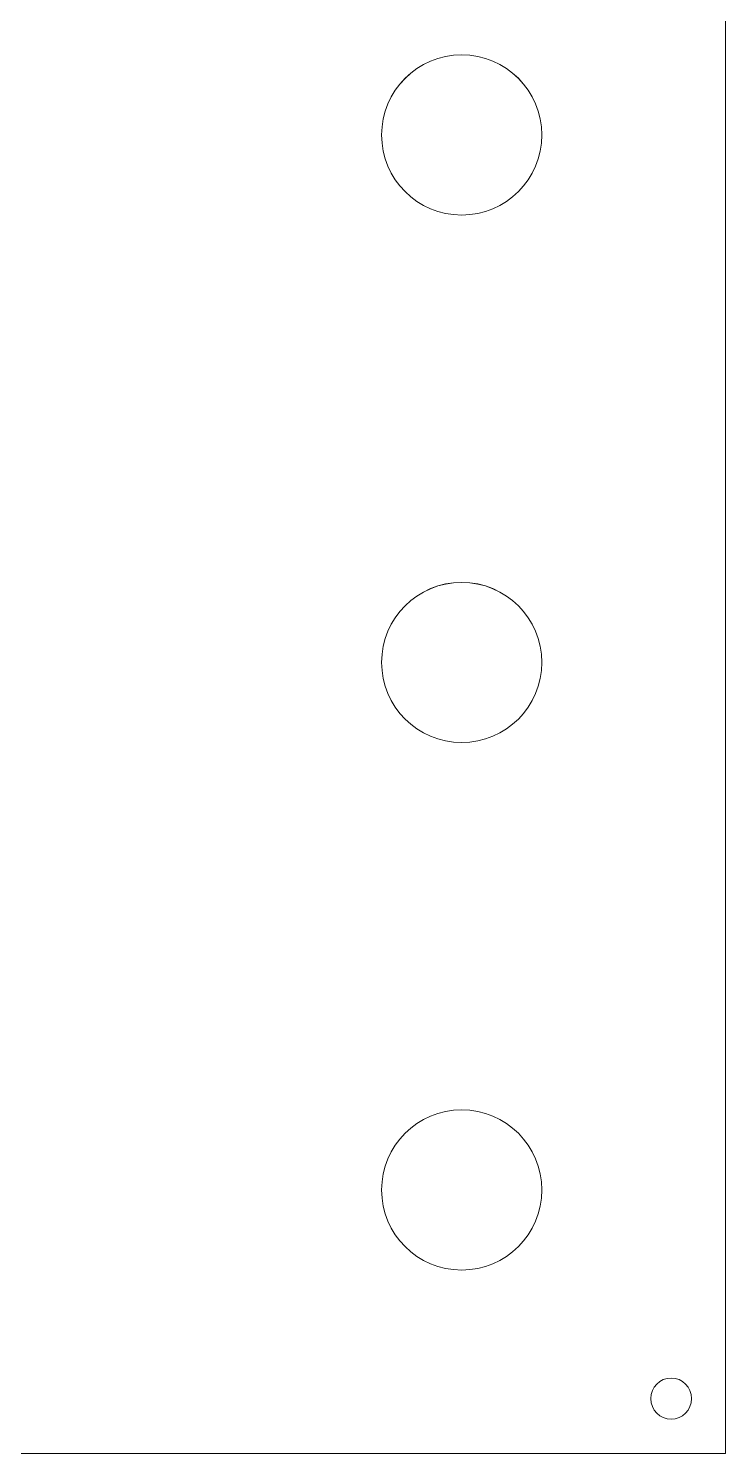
# Model space of a CAD drawing. Header units: centimetres. Extents: x -44.5 to 14.6, y -9.9 to 9.8.
# Drawn here: x -0.29 to 4.85, y -9.77 to 0.73 of the extents above; entities that cross this region are included whole.
import ezdxf

# ---------------------------------------------------------------- set-up
doc = ezdxf.new("R2010")
doc.units = ezdxf.units.CM
doc.header["$MEASUREMENT"] = 0
doc.layers.add('Layer 1', color=7, linetype='Continuous')

msp = doc.modelspace()

# ---------------------------------------------------------------- linework, layer by layer
at = {"layer": 'Layer 1', "color": 250, "lineweight": 20}
for points, knots in [([(-14.58223, -9.76841), (-14.58223, -9.76841), (4.84877, -9.76841), (4.84877, -9.76841), (4.84877, -9.76841), (4.84877, -9.76841), (4.84877, 9.66258), (4.84877, 9.66258), (4.84877, 9.66258), (4.84877, 9.66258), (-14.58223, 9.66258), (-14.58223, 9.66258), (-14.58223, 9.66258), (-14.58223, 9.66258), (-14.58223, -9.76841), (-14.58223, -9.76841), (-14.58223, -9.76841), (-14.58223, -9.76841), (-14.58223, -9.76841), (-14.58223, -9.76841)], [0, 0, 0, 0, 0.16666667, 0.16666667, 0.16666667, 0.16666667, 0.33333333, 0.33333333, 0.33333333, 0.33333333, 0.5, 0.5, 0.5, 0.5, 0.66666667, 0.66666667, 0.66666667, 0.66666667, 1, 1, 1, 1]), ([(2.90568, 0.53558), (2.57983, 0.53558), (2.31568, 0.27143), (2.31568, -0.05441), (2.31568, -0.05441), (2.31567, -0.38026), (2.57983, -0.64441), (2.90567, -0.64441), (2.90567, -0.64441), (3.23152, -0.64441), (3.49567, -0.38026), (3.49567, -0.05441), (3.49567, -0.05441), (3.49568, 0.27143), (3.23152, 0.53558), (2.90568, 0.53558)], [0, 0, 0, 0, 0.2, 0.2, 0.2, 0.2, 0.4, 0.4, 0.4, 0.4, 0.6, 0.6, 0.6, 0.6, 1, 1, 1, 1]), ([(2.90568, 0.53558), (2.57983, 0.53558), (2.31568, 0.27143), (2.31568, -0.05441), (2.31568, -0.05441), (2.31567, -0.38026), (2.57983, -0.64441), (2.90567, -0.64441), (2.90567, -0.64441), (3.23152, -0.64441), (3.49567, -0.38026), (3.49567, -0.05441), (3.49567, -0.05441), (3.49568, 0.27143), (3.23152, 0.53558), (2.90568, 0.53558)], [0, 0, 0, 0, 0.2, 0.2, 0.2, 0.2, 0.4, 0.4, 0.4, 0.4, 0.6, 0.6, 0.6, 0.6, 1, 1, 1, 1]), ([(2.90568, 0.53558), (2.57983, 0.53558), (2.31568, 0.27143), (2.31568, -0.05441), (2.31568, -0.05441), (2.31567, -0.38026), (2.57983, -0.64441), (2.90567, -0.64441), (2.90567, -0.64441), (3.23152, -0.64441), (3.49567, -0.38026), (3.49567, -0.05442), (3.49567, -0.05442), (3.49568, 0.27142), (3.23152, 0.53558), (2.90568, 0.53558)], [0, 0, 0, 0, 0.2, 0.2, 0.2, 0.2, 0.4, 0.4, 0.4, 0.4, 0.6, 0.6, 0.6, 0.6, 1, 1, 1, 1]), ([(2.90568, 0.53558), (2.57983, 0.53558), (2.31568, 0.27142), (2.31568, -0.05441), (2.31568, -0.05441), (2.31567, -0.38026), (2.57983, -0.64441), (2.90567, -0.64441), (2.90567, -0.64441), (3.23152, -0.64441), (3.49567, -0.38026), (3.49567, -0.05442), (3.49567, -0.05442), (3.49568, 0.27142), (3.23152, 0.53558), (2.90568, 0.53558)], [0, 0, 0, 0, 0.2, 0.2, 0.2, 0.2, 0.4, 0.4, 0.4, 0.4, 0.6, 0.6, 0.6, 0.6, 1, 1, 1, 1]), ([(2.90568, 0.53557), (2.57983, 0.53557), (2.31568, 0.27142), (2.31568, -0.05441), (2.31568, -0.05441), (2.31567, -0.38026), (2.57983, -0.64441), (2.90567, -0.64442), (2.90567, -0.64442), (3.23152, -0.64442), (3.49567, -0.38027), (3.49567, -0.05442), (3.49567, -0.05442), (3.49568, 0.27142), (3.23152, 0.53557), (2.90568, 0.53557)], [0, 0, 0, 0, 0.2, 0.2, 0.2, 0.2, 0.4, 0.4, 0.4, 0.4, 0.6, 0.6, 0.6, 0.6, 1, 1, 1, 1]), ([(2.90568, 0.53557), (2.57983, 0.53557), (2.31568, 0.27142), (2.31568, -0.05442), (2.31568, -0.05442), (2.31567, -0.38026), (2.57983, -0.64442), (2.90567, -0.64442), (2.90567, -0.64442), (3.23152, -0.64442), (3.49567, -0.38027), (3.49567, -0.05442), (3.49567, -0.05442), (3.49568, 0.27142), (3.23152, 0.53557), (2.90568, 0.53557)], [0, 0, 0, 0, 0.2, 0.2, 0.2, 0.2, 0.4, 0.4, 0.4, 0.4, 0.6, 0.6, 0.6, 0.6, 1, 1, 1, 1]), ([(2.90568, 0.53557), (2.57983, 0.53557), (2.31568, 0.27142), (2.31568, -0.05442), (2.31568, -0.05442), (2.31567, -0.38026), (2.57983, -0.64442), (2.90567, -0.64442), (2.90567, -0.64442), (3.23152, -0.64442), (3.49567, -0.38027), (3.49567, -0.05442), (3.49567, -0.05442), (3.49568, 0.27142), (3.23152, 0.53557), (2.90568, 0.53557)], [0, 0, 0, 0, 0.2, 0.2, 0.2, 0.2, 0.4, 0.4, 0.4, 0.4, 0.6, 0.6, 0.6, 0.6, 1, 1, 1, 1]), ([(2.90568, 0.53557), (2.57983, 0.53557), (2.31568, 0.27142), (2.31568, -0.05442), (2.31568, -0.05442), (2.31567, -0.38027), (2.57983, -0.64442), (2.90567, -0.64442), (2.90567, -0.64442), (3.23152, -0.64442), (3.49567, -0.38027), (3.49567, -0.05442), (3.49567, -0.05442), (3.49568, 0.27142), (3.23152, 0.53557), (2.90568, 0.53557)], [0, 0, 0, 0, 0.2, 0.2, 0.2, 0.2, 0.4, 0.4, 0.4, 0.4, 0.6, 0.6, 0.6, 0.6, 1, 1, 1, 1]), ([(2.90568, 0.53557), (2.57983, 0.53557), (2.31568, 0.27142), (2.31568, -0.05442), (2.31568, -0.05442), (2.31567, -0.38027), (2.57983, -0.64442), (2.90567, -0.64442), (2.90567, -0.64442), (3.23152, -0.64442), (3.49567, -0.38027), (3.49567, -0.05442), (3.49567, -0.05442), (3.49568, 0.27142), (3.23152, 0.53557), (2.90568, 0.53557)], [0, 0, 0, 0, 0.2, 0.2, 0.2, 0.2, 0.4, 0.4, 0.4, 0.4, 0.6, 0.6, 0.6, 0.6, 1, 1, 1, 1]), ([(2.90568, 0.53557), (2.57983, 0.53557), (2.31568, 0.27142), (2.31568, -0.05442), (2.31568, -0.05442), (2.31567, -0.38027), (2.57983, -0.64442), (2.90567, -0.64442), (2.90567, -0.64442), (3.23152, -0.64442), (3.49567, -0.38027), (3.49567, -0.05442), (3.49567, -0.05442), (3.49568, 0.27141), (3.23152, 0.53557), (2.90568, 0.53557)], [0, 0, 0, 0, 0.2, 0.2, 0.2, 0.2, 0.4, 0.4, 0.4, 0.4, 0.6, 0.6, 0.6, 0.6, 1, 1, 1, 1]), ([(2.90568, 0.53557), (2.57983, 0.53557), (2.31568, 0.27142), (2.31568, -0.05442), (2.31568, -0.05442), (2.31567, -0.38027), (2.57983, -0.64442), (2.90567, -0.64442), (2.90567, -0.64442), (3.23152, -0.64442), (3.49567, -0.38027), (3.49567, -0.05443), (3.49567, -0.05443), (3.49568, 0.27141), (3.23152, 0.53557), (2.90568, 0.53557)], [0, 0, 0, 0, 0.2, 0.2, 0.2, 0.2, 0.4, 0.4, 0.4, 0.4, 0.6, 0.6, 0.6, 0.6, 1, 1, 1, 1]), ([(2.90568, 0.53557), (2.57983, 0.53557), (2.31568, 0.27141), (2.31568, -0.05442), (2.31568, -0.05442), (2.31567, -0.38027), (2.57983, -0.64442), (2.90567, -0.64442), (2.90567, -0.64442), (3.23152, -0.64443), (3.49567, -0.38027), (3.49567, -0.05443), (3.49567, -0.05443), (3.49568, 0.27141), (3.23152, 0.53557), (2.90568, 0.53557)], [0, 0, 0, 0, 0.2, 0.2, 0.2, 0.2, 0.4, 0.4, 0.4, 0.4, 0.6, 0.6, 0.6, 0.6, 1, 1, 1, 1]), ([(2.90568, 0.53556), (2.57983, 0.53556), (2.31568, 0.27141), (2.31568, -0.05443), (2.31568, -0.05443), (2.31567, -0.38027), (2.57983, -0.64443), (2.90567, -0.64443), (2.90567, -0.64443), (3.23152, -0.64443), (3.49567, -0.38028), (3.49567, -0.05443), (3.49567, -0.05443), (3.49568, 0.27141), (3.23152, 0.53556), (2.90568, 0.53556)], [0, 0, 0, 0, 0.2, 0.2, 0.2, 0.2, 0.4, 0.4, 0.4, 0.4, 0.6, 0.6, 0.6, 0.6, 1, 1, 1, 1]), ([(2.90568, 0.53556), (2.57983, 0.53556), (2.31568, 0.27141), (2.31568, -0.05443), (2.31568, -0.05443), (2.31567, -0.38027), (2.57983, -0.64443), (2.90567, -0.64443), (2.90567, -0.64443), (3.23152, -0.64443), (3.49567, -0.38028), (3.49567, -0.05443), (3.49567, -0.05443), (3.49568, 0.27141), (3.23152, 0.53556), (2.90568, 0.53556)], [0, 0, 0, 0, 0.2, 0.2, 0.2, 0.2, 0.4, 0.4, 0.4, 0.4, 0.6, 0.6, 0.6, 0.6, 1, 1, 1, 1]), ([(2.90568, 0.53556), (2.57983, 0.53556), (2.31568, 0.27141), (2.31568, -0.05443), (2.31568, -0.05443), (2.31567, -0.38028), (2.57983, -0.64443), (2.90567, -0.64443), (2.90567, -0.64443), (3.23152, -0.64443), (3.49567, -0.38028), (3.49567, -0.05443), (3.49567, -0.05443), (3.49568, 0.27141), (3.23152, 0.53556), (2.90568, 0.53556)], [0, 0, 0, 0, 0.2, 0.2, 0.2, 0.2, 0.4, 0.4, 0.4, 0.4, 0.6, 0.6, 0.6, 0.6, 1, 1, 1, 1]), ([(2.90568, 0.53556), (2.57983, 0.53556), (2.31568, 0.27141), (2.31568, -0.05443), (2.31568, -0.05443), (2.31567, -0.38028), (2.57983, -0.64443), (2.90567, -0.64443), (2.90567, -0.64443), (3.23152, -0.64443), (3.49567, -0.38028), (3.49567, -0.05443), (3.49567, -0.05443), (3.49568, 0.27141), (3.23152, 0.53556), (2.90568, 0.53556)], [0, 0, 0, 0, 0.2, 0.2, 0.2, 0.2, 0.4, 0.4, 0.4, 0.4, 0.6, 0.6, 0.6, 0.6, 1, 1, 1, 1]), ([(2.90568, 0.53556), (2.57983, 0.53556), (2.31568, 0.27141), (2.31568, -0.05443), (2.31568, -0.05443), (2.31567, -0.38028), (2.57983, -0.64443), (2.90567, -0.64443), (2.90567, -0.64443), (3.23152, -0.64443), (3.49567, -0.38028), (3.49567, -0.05443), (3.49567, -0.05443), (3.49568, 0.27141), (3.23152, 0.53556), (2.90568, 0.53556)], [0, 0, 0, 0, 0.2, 0.2, 0.2, 0.2, 0.4, 0.4, 0.4, 0.4, 0.6, 0.6, 0.6, 0.6, 1, 1, 1, 1]), ([(2.90568, 0.53556), (2.57983, 0.53556), (2.31568, 0.27141), (2.31568, -0.05443), (2.31568, -0.05443), (2.31567, -0.38028), (2.57983, -0.64443), (2.90567, -0.64443), (2.90567, -0.64443), (3.23152, -0.64443), (3.49567, -0.38028), (3.49567, -0.05443), (3.49567, -0.05443), (3.49568, 0.2714), (3.23152, 0.53556), (2.90568, 0.53556)], [0, 0, 0, 0, 0.2, 0.2, 0.2, 0.2, 0.4, 0.4, 0.4, 0.4, 0.6, 0.6, 0.6, 0.6, 1, 1, 1, 1]), ([(2.90568, 0.53556), (2.57983, 0.53556), (2.31568, 0.2714), (2.31568, -0.05443), (2.31568, -0.05443), (2.31567, -0.38028), (2.57983, -0.64443), (2.90567, -0.64443), (2.90567, -0.64443), (3.23152, -0.64443), (3.49567, -0.38028), (3.49567, -0.05444), (3.49567, -0.05444), (3.49568, 0.2714), (3.23152, 0.53556), (2.90568, 0.53556)], [0, 0, 0, 0, 0.2, 0.2, 0.2, 0.2, 0.4, 0.4, 0.4, 0.4, 0.6, 0.6, 0.6, 0.6, 1, 1, 1, 1]), ([(2.90568, 0.53555), (2.57983, 0.53555), (2.31568, 0.2714), (2.31568, -0.05443), (2.31568, -0.05443), (2.31567, -0.38028), (2.57983, -0.64443), (2.90567, -0.64444), (2.90567, -0.64444), (3.23152, -0.64444), (3.49567, -0.38029), (3.49567, -0.05444), (3.49567, -0.05444), (3.49568, 0.2714), (3.23152, 0.53555), (2.90568, 0.53555)], [0, 0, 0, 0, 0.2, 0.2, 0.2, 0.2, 0.4, 0.4, 0.4, 0.4, 0.6, 0.6, 0.6, 0.6, 1, 1, 1, 1]), ([(2.90568, 0.53555), (2.57983, 0.53555), (2.31568, 0.2714), (2.31568, -0.05444), (2.31568, -0.05444), (2.31567, -0.38028), (2.57983, -0.64444), (2.90567, -0.64444), (2.90567, -0.64444), (3.23152, -0.64444), (3.49567, -0.38029), (3.49567, -0.05444), (3.49567, -0.05444), (3.49568, 0.2714), (3.23152, 0.53555), (2.90568, 0.53555)], [0, 0, 0, 0, 0.2, 0.2, 0.2, 0.2, 0.4, 0.4, 0.4, 0.4, 0.6, 0.6, 0.6, 0.6, 1, 1, 1, 1]), ([(2.90568, -3.35061), (2.57983, -3.35061), (2.31568, -3.61476), (2.31568, -3.94061), (2.31568, -3.94061), (2.31567, -4.26646), (2.57983, -4.53061), (2.90567, -4.53061), (2.90567, -4.53061), (3.23152, -4.53061), (3.49567, -4.26646), (3.49567, -3.94061), (3.49567, -3.94061), (3.49568, -3.61476), (3.23152, -3.35061), (2.90568, -3.35061)], [0, 0, 0, 0, 0.2, 0.2, 0.2, 0.2, 0.4, 0.4, 0.4, 0.4, 0.6, 0.6, 0.6, 0.6, 1, 1, 1, 1]), ([(2.90568, -3.35061), (2.57983, -3.35061), (2.31568, -3.61476), (2.31568, -3.94061), (2.31568, -3.94061), (2.31567, -4.26646), (2.57983, -4.53061), (2.90567, -4.53061), (2.90567, -4.53061), (3.23152, -4.53061), (3.49567, -4.26646), (3.49567, -3.94061), (3.49567, -3.94061), (3.49568, -3.61476), (3.23152, -3.35061), (2.90568, -3.35061)], [0, 0, 0, 0, 0.2, 0.2, 0.2, 0.2, 0.4, 0.4, 0.4, 0.4, 0.6, 0.6, 0.6, 0.6, 1, 1, 1, 1]), ([(2.90568, -3.35061), (2.57983, -3.35061), (2.31568, -3.61476), (2.31568, -3.94061), (2.31568, -3.94061), (2.31567, -4.26646), (2.57983, -4.53061), (2.90567, -4.53061), (2.90567, -4.53061), (3.23152, -4.53061), (3.49567, -4.26646), (3.49567, -3.94062), (3.49567, -3.94062), (3.49568, -3.61477), (3.23152, -3.35061), (2.90568, -3.35061)], [0, 0, 0, 0, 0.2, 0.2, 0.2, 0.2, 0.4, 0.4, 0.4, 0.4, 0.6, 0.6, 0.6, 0.6, 1, 1, 1, 1]), ([(2.90568, -3.35061), (2.57983, -3.35061), (2.31568, -3.61477), (2.31568, -3.94061), (2.31568, -3.94061), (2.31567, -4.26646), (2.57983, -4.53061), (2.90567, -4.53061), (2.90567, -4.53061), (3.23152, -4.53061), (3.49567, -4.26646), (3.49567, -3.94062), (3.49567, -3.94062), (3.49568, -3.61477), (3.23152, -3.35061), (2.90568, -3.35061)], [0, 0, 0, 0, 0.2, 0.2, 0.2, 0.2, 0.4, 0.4, 0.4, 0.4, 0.6, 0.6, 0.6, 0.6, 1, 1, 1, 1]), ([(2.90568, -3.35062), (2.57983, -3.35062), (2.31568, -3.61477), (2.31568, -3.94061), (2.31568, -3.94061), (2.31567, -4.26646), (2.57983, -4.53061), (2.90567, -4.53062), (2.90567, -4.53062), (3.23152, -4.53062), (3.49567, -4.26647), (3.49567, -3.94062), (3.49567, -3.94062), (3.49568, -3.61477), (3.23152, -3.35062), (2.90568, -3.35062)], [0, 0, 0, 0, 0.2, 0.2, 0.2, 0.2, 0.4, 0.4, 0.4, 0.4, 0.6, 0.6, 0.6, 0.6, 1, 1, 1, 1]), ([(2.90568, -3.35062), (2.57983, -3.35062), (2.31568, -3.61477), (2.31568, -3.94062), (2.31568, -3.94062), (2.31567, -4.26646), (2.57983, -4.53062), (2.90567, -4.53062), (2.90567, -4.53062), (3.23152, -4.53062), (3.49567, -4.26647), (3.49567, -3.94062), (3.49567, -3.94062), (3.49568, -3.61477), (3.23152, -3.35062), (2.90568, -3.35062)], [0, 0, 0, 0, 0.2, 0.2, 0.2, 0.2, 0.4, 0.4, 0.4, 0.4, 0.6, 0.6, 0.6, 0.6, 1, 1, 1, 1]), ([(2.90568, -3.35062), (2.57983, -3.35062), (2.31568, -3.61477), (2.31568, -3.94062), (2.31568, -3.94062), (2.31567, -4.26646), (2.57983, -4.53062), (2.90567, -4.53062), (2.90567, -4.53062), (3.23152, -4.53062), (3.49567, -4.26647), (3.49567, -3.94062), (3.49567, -3.94062), (3.49568, -3.61477), (3.23152, -3.35062), (2.90568, -3.35062)], [0, 0, 0, 0, 0.2, 0.2, 0.2, 0.2, 0.4, 0.4, 0.4, 0.4, 0.6, 0.6, 0.6, 0.6, 1, 1, 1, 1]), ([(2.90568, -3.35062), (2.57983, -3.35062), (2.31568, -3.61477), (2.31568, -3.94062), (2.31568, -3.94062), (2.31567, -4.26647), (2.57983, -4.53062), (2.90567, -4.53062), (2.90567, -4.53062), (3.23152, -4.53062), (3.49567, -4.26647), (3.49567, -3.94062), (3.49567, -3.94062), (3.49568, -3.61477), (3.23152, -3.35062), (2.90568, -3.35062)], [0, 0, 0, 0, 0.2, 0.2, 0.2, 0.2, 0.4, 0.4, 0.4, 0.4, 0.6, 0.6, 0.6, 0.6, 1, 1, 1, 1]), ([(2.90568, -3.35062), (2.57983, -3.35062), (2.31568, -3.61477), (2.31568, -3.94062), (2.31568, -3.94062), (2.31567, -4.26647), (2.57983, -4.53062), (2.90567, -4.53062), (2.90567, -4.53062), (3.23152, -4.53062), (3.49567, -4.26647), (3.49567, -3.94062), (3.49567, -3.94062), (3.49568, -3.61477), (3.23152, -3.35062), (2.90568, -3.35062)], [0, 0, 0, 0, 0.2, 0.2, 0.2, 0.2, 0.4, 0.4, 0.4, 0.4, 0.6, 0.6, 0.6, 0.6, 1, 1, 1, 1]), ([(2.90568, -3.35062), (2.57983, -3.35062), (2.31568, -3.61477), (2.31568, -3.94062), (2.31568, -3.94062), (2.31567, -4.26647), (2.57983, -4.53062), (2.90567, -4.53062), (2.90567, -4.53062), (3.23152, -4.53062), (3.49567, -4.26647), (3.49567, -3.94062), (3.49567, -3.94062), (3.49568, -3.61478), (3.23152, -3.35062), (2.90568, -3.35062)], [0, 0, 0, 0, 0.2, 0.2, 0.2, 0.2, 0.4, 0.4, 0.4, 0.4, 0.6, 0.6, 0.6, 0.6, 1, 1, 1, 1]), ([(2.90568, -3.35062), (2.57983, -3.35062), (2.31568, -3.61477), (2.31568, -3.94062), (2.31568, -3.94062), (2.31567, -4.26647), (2.57983, -4.53062), (2.90567, -4.53062), (2.90567, -4.53062), (3.23152, -4.53062), (3.49567, -4.26647), (3.49567, -3.94063), (3.49567, -3.94063), (3.49568, -3.61478), (3.23152, -3.35062), (2.90568, -3.35062)], [0, 0, 0, 0, 0.2, 0.2, 0.2, 0.2, 0.4, 0.4, 0.4, 0.4, 0.6, 0.6, 0.6, 0.6, 1, 1, 1, 1]), ([(2.90568, -3.35062), (2.57983, -3.35062), (2.31568, -3.61478), (2.31568, -3.94062), (2.31568, -3.94062), (2.31567, -4.26647), (2.57983, -4.53062), (2.90567, -4.53062), (2.90567, -4.53062), (3.23152, -4.53063), (3.49567, -4.26647), (3.49567, -3.94063), (3.49567, -3.94063), (3.49568, -3.61478), (3.23152, -3.35062), (2.90568, -3.35062)], [0, 0, 0, 0, 0.2, 0.2, 0.2, 0.2, 0.4, 0.4, 0.4, 0.4, 0.6, 0.6, 0.6, 0.6, 1, 1, 1, 1]), ([(2.90568, -3.35063), (2.57983, -3.35063), (2.31568, -3.61478), (2.31568, -3.94063), (2.31568, -3.94063), (2.31567, -4.26647), (2.57983, -4.53063), (2.90567, -4.53063), (2.90567, -4.53063), (3.23152, -4.53063), (3.49567, -4.26648), (3.49567, -3.94063), (3.49567, -3.94063), (3.49568, -3.61478), (3.23152, -3.35063), (2.90568, -3.35063)], [0, 0, 0, 0, 0.2, 0.2, 0.2, 0.2, 0.4, 0.4, 0.4, 0.4, 0.6, 0.6, 0.6, 0.6, 1, 1, 1, 1]), ([(2.90568, -3.35063), (2.57983, -3.35063), (2.31568, -3.61478), (2.31568, -3.94063), (2.31568, -3.94063), (2.31567, -4.26647), (2.57983, -4.53063), (2.90567, -4.53063), (2.90567, -4.53063), (3.23152, -4.53063), (3.49567, -4.26648), (3.49567, -3.94063), (3.49567, -3.94063), (3.49568, -3.61478), (3.23152, -3.35063), (2.90568, -3.35063)], [0, 0, 0, 0, 0.2, 0.2, 0.2, 0.2, 0.4, 0.4, 0.4, 0.4, 0.6, 0.6, 0.6, 0.6, 1, 1, 1, 1]), ([(2.90568, -3.35063), (2.57983, -3.35063), (2.31568, -3.61478), (2.31568, -3.94063), (2.31568, -3.94063), (2.31567, -4.26648), (2.57983, -4.53063), (2.90567, -4.53063), (2.90567, -4.53063), (3.23152, -4.53063), (3.49567, -4.26648), (3.49567, -3.94063), (3.49567, -3.94063), (3.49568, -3.61478), (3.23152, -3.35063), (2.90568, -3.35063)], [0, 0, 0, 0, 0.2, 0.2, 0.2, 0.2, 0.4, 0.4, 0.4, 0.4, 0.6, 0.6, 0.6, 0.6, 1, 1, 1, 1]), ([(2.90568, -3.35063), (2.57983, -3.35063), (2.31568, -3.61478), (2.31568, -3.94063), (2.31568, -3.94063), (2.31567, -4.26648), (2.57983, -4.53063), (2.90567, -4.53063), (2.90567, -4.53063), (3.23152, -4.53063), (3.49567, -4.26648), (3.49567, -3.94063), (3.49567, -3.94063), (3.49568, -3.61478), (3.23152, -3.35063), (2.90568, -3.35063)], [0, 0, 0, 0, 0.2, 0.2, 0.2, 0.2, 0.4, 0.4, 0.4, 0.4, 0.6, 0.6, 0.6, 0.6, 1, 1, 1, 1]), ([(2.90568, -3.35063), (2.57983, -3.35063), (2.31568, -3.61478), (2.31568, -3.94063), (2.31568, -3.94063), (2.31567, -4.26648), (2.57983, -4.53063), (2.90567, -4.53063), (2.90567, -4.53063), (3.23152, -4.53063), (3.49567, -4.26648), (3.49567, -3.94063), (3.49567, -3.94063), (3.49568, -3.61478), (3.23152, -3.35063), (2.90568, -3.35063)], [0, 0, 0, 0, 0.2, 0.2, 0.2, 0.2, 0.4, 0.4, 0.4, 0.4, 0.6, 0.6, 0.6, 0.6, 1, 1, 1, 1]), ([(2.90568, -3.35063), (2.57983, -3.35063), (2.31568, -3.61478), (2.31568, -3.94063), (2.31568, -3.94063), (2.31567, -4.26648), (2.57983, -4.53063), (2.90567, -4.53063), (2.90567, -4.53063), (3.23152, -4.53063), (3.49567, -4.26648), (3.49567, -3.94063), (3.49567, -3.94063), (3.49568, -3.61479), (3.23152, -3.35063), (2.90568, -3.35063)], [0, 0, 0, 0, 0.2, 0.2, 0.2, 0.2, 0.4, 0.4, 0.4, 0.4, 0.6, 0.6, 0.6, 0.6, 1, 1, 1, 1]), ([(2.90568, -3.35063), (2.57983, -3.35063), (2.31568, -3.61479), (2.31568, -3.94063), (2.31568, -3.94063), (2.31567, -4.26648), (2.57983, -4.53063), (2.90567, -4.53063), (2.90567, -4.53063), (3.23152, -4.53063), (3.49567, -4.26648), (3.49567, -3.94064), (3.49567, -3.94064), (3.49568, -3.61479), (3.23152, -3.35063), (2.90568, -3.35063)], [0, 0, 0, 0, 0.2, 0.2, 0.2, 0.2, 0.4, 0.4, 0.4, 0.4, 0.6, 0.6, 0.6, 0.6, 1, 1, 1, 1]), ([(2.90568, -3.35064), (2.57983, -3.35064), (2.31568, -3.61479), (2.31568, -3.94063), (2.31568, -3.94063), (2.31567, -4.26648), (2.57983, -4.53063), (2.90567, -4.53064), (2.90567, -4.53064), (3.23152, -4.53064), (3.49567, -4.26649), (3.49567, -3.94064), (3.49567, -3.94064), (3.49568, -3.61479), (3.23152, -3.35064), (2.90568, -3.35064)], [0, 0, 0, 0, 0.2, 0.2, 0.2, 0.2, 0.4, 0.4, 0.4, 0.4, 0.6, 0.6, 0.6, 0.6, 1, 1, 1, 1]), ([(2.90568, -3.35064), (2.57983, -3.35064), (2.31568, -3.61479), (2.31568, -3.94064), (2.31568, -3.94064), (2.31567, -4.26648), (2.57983, -4.53064), (2.90567, -4.53064), (2.90567, -4.53064), (3.23152, -4.53064), (3.49567, -4.26649), (3.49567, -3.94064), (3.49567, -3.94064), (3.49568, -3.61479), (3.23152, -3.35064), (2.90568, -3.35064)], [0, 0, 0, 0, 0.2, 0.2, 0.2, 0.2, 0.4, 0.4, 0.4, 0.4, 0.6, 0.6, 0.6, 0.6, 1, 1, 1, 1]), ([(2.90568, -7.23681), (2.57983, -7.23681), (2.31568, -7.50096), (2.31568, -7.82681), (2.31568, -7.82681), (2.31567, -8.15266), (2.57983, -8.41681), (2.90567, -8.41681), (2.90567, -8.41681), (3.23152, -8.41681), (3.49567, -8.15266), (3.49567, -7.82681), (3.49567, -7.82681), (3.49568, -7.50096), (3.23152, -7.23681), (2.90568, -7.23681)], [0, 0, 0, 0, 0.2, 0.2, 0.2, 0.2, 0.4, 0.4, 0.4, 0.4, 0.6, 0.6, 0.6, 0.6, 1, 1, 1, 1]), ([(2.90568, -7.23681), (2.57983, -7.23681), (2.31568, -7.50096), (2.31568, -7.82681), (2.31568, -7.82681), (2.31567, -8.15266), (2.57983, -8.41681), (2.90567, -8.41681), (2.90567, -8.41681), (3.23152, -8.41681), (3.49567, -8.15266), (3.49567, -7.82681), (3.49567, -7.82681), (3.49568, -7.50096), (3.23152, -7.23681), (2.90568, -7.23681)], [0, 0, 0, 0, 0.2, 0.2, 0.2, 0.2, 0.4, 0.4, 0.4, 0.4, 0.6, 0.6, 0.6, 0.6, 1, 1, 1, 1]), ([(2.90568, -7.23681), (2.57983, -7.23681), (2.31568, -7.50096), (2.31568, -7.82681), (2.31568, -7.82681), (2.31567, -8.15266), (2.57983, -8.41681), (2.90567, -8.41681), (2.90567, -8.41681), (3.23152, -8.41681), (3.49567, -8.15266), (3.49567, -7.82682), (3.49567, -7.82682), (3.49568, -7.50097), (3.23152, -7.23681), (2.90568, -7.23681)], [0, 0, 0, 0, 0.2, 0.2, 0.2, 0.2, 0.4, 0.4, 0.4, 0.4, 0.6, 0.6, 0.6, 0.6, 1, 1, 1, 1]), ([(2.90568, -7.23681), (2.57983, -7.23681), (2.31568, -7.50097), (2.31568, -7.82681), (2.31568, -7.82681), (2.31567, -8.15266), (2.57983, -8.41681), (2.90567, -8.41681), (2.90567, -8.41681), (3.23152, -8.41681), (3.49567, -8.15266), (3.49567, -7.82682), (3.49567, -7.82682), (3.49568, -7.50097), (3.23152, -7.23681), (2.90568, -7.23681)], [0, 0, 0, 0, 0.2, 0.2, 0.2, 0.2, 0.4, 0.4, 0.4, 0.4, 0.6, 0.6, 0.6, 0.6, 1, 1, 1, 1]), ([(2.90568, -7.23682), (2.57983, -7.23682), (2.31568, -7.50097), (2.31568, -7.82681), (2.31568, -7.82681), (2.31567, -8.15266), (2.57983, -8.41681), (2.90567, -8.41682), (2.90567, -8.41682), (3.23152, -8.41682), (3.49567, -8.15267), (3.49567, -7.82682), (3.49567, -7.82682), (3.49568, -7.50097), (3.23152, -7.23682), (2.90568, -7.23682)], [0, 0, 0, 0, 0.2, 0.2, 0.2, 0.2, 0.4, 0.4, 0.4, 0.4, 0.6, 0.6, 0.6, 0.6, 1, 1, 1, 1]), ([(2.90568, -7.23682), (2.57983, -7.23682), (2.31568, -7.50097), (2.31568, -7.82682), (2.31568, -7.82682), (2.31567, -8.15266), (2.57983, -8.41682), (2.90567, -8.41682), (2.90567, -8.41682), (3.23152, -8.41682), (3.49567, -8.15267), (3.49567, -7.82682), (3.49567, -7.82682), (3.49568, -7.50097), (3.23152, -7.23682), (2.90568, -7.23682)], [0, 0, 0, 0, 0.2, 0.2, 0.2, 0.2, 0.4, 0.4, 0.4, 0.4, 0.6, 0.6, 0.6, 0.6, 1, 1, 1, 1]), ([(2.90568, -7.23682), (2.57983, -7.23682), (2.31568, -7.50097), (2.31568, -7.82682), (2.31568, -7.82682), (2.31567, -8.15266), (2.57983, -8.41682), (2.90567, -8.41682), (2.90567, -8.41682), (3.23152, -8.41682), (3.49567, -8.15267), (3.49567, -7.82682), (3.49567, -7.82682), (3.49568, -7.50097), (3.23152, -7.23682), (2.90568, -7.23682)], [0, 0, 0, 0, 0.2, 0.2, 0.2, 0.2, 0.4, 0.4, 0.4, 0.4, 0.6, 0.6, 0.6, 0.6, 1, 1, 1, 1]), ([(2.90568, -7.23682), (2.57983, -7.23682), (2.31568, -7.50097), (2.31568, -7.82682), (2.31568, -7.82682), (2.31567, -8.15267), (2.57983, -8.41682), (2.90567, -8.41682), (2.90567, -8.41682), (3.23152, -8.41682), (3.49567, -8.15267), (3.49567, -7.82682), (3.49567, -7.82682), (3.49568, -7.50097), (3.23152, -7.23682), (2.90568, -7.23682)], [0, 0, 0, 0, 0.2, 0.2, 0.2, 0.2, 0.4, 0.4, 0.4, 0.4, 0.6, 0.6, 0.6, 0.6, 1, 1, 1, 1]), ([(2.90568, -7.23682), (2.57983, -7.23682), (2.31568, -7.50097), (2.31568, -7.82682), (2.31568, -7.82682), (2.31567, -8.15267), (2.57983, -8.41682), (2.90567, -8.41682), (2.90567, -8.41682), (3.23152, -8.41682), (3.49567, -8.15267), (3.49567, -7.82682), (3.49567, -7.82682), (3.49568, -7.50097), (3.23152, -7.23682), (2.90568, -7.23682)], [0, 0, 0, 0, 0.2, 0.2, 0.2, 0.2, 0.4, 0.4, 0.4, 0.4, 0.6, 0.6, 0.6, 0.6, 1, 1, 1, 1]), ([(2.90568, -7.23682), (2.57983, -7.23682), (2.31568, -7.50097), (2.31568, -7.82682), (2.31568, -7.82682), (2.31567, -8.15267), (2.57983, -8.41682), (2.90567, -8.41682), (2.90567, -8.41682), (3.23152, -8.41682), (3.49567, -8.15267), (3.49567, -7.82682), (3.49567, -7.82682), (3.49568, -7.50098), (3.23152, -7.23682), (2.90568, -7.23682)], [0, 0, 0, 0, 0.2, 0.2, 0.2, 0.2, 0.4, 0.4, 0.4, 0.4, 0.6, 0.6, 0.6, 0.6, 1, 1, 1, 1]), ([(2.90568, -7.23682), (2.57983, -7.23682), (2.31568, -7.50097), (2.31568, -7.82682), (2.31568, -7.82682), (2.31567, -8.15267), (2.57983, -8.41682), (2.90567, -8.41682), (2.90567, -8.41682), (3.23152, -8.41682), (3.49567, -8.15267), (3.49567, -7.82683), (3.49567, -7.82683), (3.49568, -7.50098), (3.23152, -7.23682), (2.90568, -7.23682)], [0, 0, 0, 0, 0.2, 0.2, 0.2, 0.2, 0.4, 0.4, 0.4, 0.4, 0.6, 0.6, 0.6, 0.6, 1, 1, 1, 1]), ([(2.90568, -7.23682), (2.57983, -7.23682), (2.31568, -7.50098), (2.31568, -7.82682), (2.31568, -7.82682), (2.31567, -8.15267), (2.57983, -8.41682), (2.90567, -8.41682), (2.90567, -8.41682), (3.23152, -8.41683), (3.49567, -8.15267), (3.49567, -7.82683), (3.49567, -7.82683), (3.49568, -7.50098), (3.23152, -7.23682), (2.90568, -7.23682)], [0, 0, 0, 0, 0.2, 0.2, 0.2, 0.2, 0.4, 0.4, 0.4, 0.4, 0.6, 0.6, 0.6, 0.6, 1, 1, 1, 1]), ([(2.90568, -7.23683), (2.57983, -7.23683), (2.31568, -7.50098), (2.31568, -7.82683), (2.31568, -7.82683), (2.31567, -8.15267), (2.57983, -8.41683), (2.90567, -8.41683), (2.90567, -8.41683), (3.23152, -8.41683), (3.49567, -8.15268), (3.49567, -7.82683), (3.49567, -7.82683), (3.49568, -7.50098), (3.23152, -7.23683), (2.90568, -7.23683)], [0, 0, 0, 0, 0.2, 0.2, 0.2, 0.2, 0.4, 0.4, 0.4, 0.4, 0.6, 0.6, 0.6, 0.6, 1, 1, 1, 1]), ([(2.90568, -7.23683), (2.57983, -7.23683), (2.31568, -7.50098), (2.31568, -7.82683), (2.31568, -7.82683), (2.31567, -8.15267), (2.57983, -8.41683), (2.90567, -8.41683), (2.90567, -8.41683), (3.23152, -8.41683), (3.49567, -8.15268), (3.49567, -7.82683), (3.49567, -7.82683), (3.49568, -7.50098), (3.23152, -7.23683), (2.90568, -7.23683)], [0, 0, 0, 0, 0.2, 0.2, 0.2, 0.2, 0.4, 0.4, 0.4, 0.4, 0.6, 0.6, 0.6, 0.6, 1, 1, 1, 1]), ([(2.90568, -7.23683), (2.57983, -7.23683), (2.31568, -7.50098), (2.31568, -7.82683), (2.31568, -7.82683), (2.31567, -8.15268), (2.57983, -8.41683), (2.90567, -8.41683), (2.90567, -8.41683), (3.23152, -8.41683), (3.49567, -8.15268), (3.49567, -7.82683), (3.49567, -7.82683), (3.49568, -7.50098), (3.23152, -7.23683), (2.90568, -7.23683)], [0, 0, 0, 0, 0.2, 0.2, 0.2, 0.2, 0.4, 0.4, 0.4, 0.4, 0.6, 0.6, 0.6, 0.6, 1, 1, 1, 1]), ([(2.90568, -7.23683), (2.57983, -7.23683), (2.31568, -7.50098), (2.31568, -7.82683), (2.31568, -7.82683), (2.31567, -8.15268), (2.57983, -8.41683), (2.90567, -8.41683), (2.90567, -8.41683), (3.23152, -8.41683), (3.49567, -8.15268), (3.49567, -7.82683), (3.49567, -7.82683), (3.49568, -7.50098), (3.23152, -7.23683), (2.90568, -7.23683)], [0, 0, 0, 0, 0.2, 0.2, 0.2, 0.2, 0.4, 0.4, 0.4, 0.4, 0.6, 0.6, 0.6, 0.6, 1, 1, 1, 1]), ([(2.90568, -7.23683), (2.57983, -7.23683), (2.31568, -7.50098), (2.31568, -7.82683), (2.31568, -7.82683), (2.31567, -8.15268), (2.57983, -8.41683), (2.90567, -8.41683), (2.90567, -8.41683), (3.23152, -8.41683), (3.49567, -8.15268), (3.49567, -7.82683), (3.49567, -7.82683), (3.49568, -7.50098), (3.23152, -7.23683), (2.90568, -7.23683)], [0, 0, 0, 0, 0.2, 0.2, 0.2, 0.2, 0.4, 0.4, 0.4, 0.4, 0.6, 0.6, 0.6, 0.6, 1, 1, 1, 1]), ([(2.90568, -7.23683), (2.57983, -7.23683), (2.31568, -7.50098), (2.31568, -7.82683), (2.31568, -7.82683), (2.31567, -8.15268), (2.57983, -8.41683), (2.90567, -8.41683), (2.90567, -8.41683), (3.23152, -8.41683), (3.49567, -8.15268), (3.49567, -7.82683), (3.49567, -7.82683), (3.49568, -7.50099), (3.23152, -7.23683), (2.90568, -7.23683)], [0, 0, 0, 0, 0.2, 0.2, 0.2, 0.2, 0.4, 0.4, 0.4, 0.4, 0.6, 0.6, 0.6, 0.6, 1, 1, 1, 1]), ([(2.90568, -7.23683), (2.57983, -7.23683), (2.31568, -7.50099), (2.31568, -7.82683), (2.31568, -7.82683), (2.31567, -8.15268), (2.57983, -8.41683), (2.90567, -8.41683), (2.90567, -8.41683), (3.23152, -8.41683), (3.49567, -8.15268), (3.49567, -7.82684), (3.49567, -7.82684), (3.49568, -7.50099), (3.23152, -7.23683), (2.90568, -7.23683)], [0, 0, 0, 0, 0.2, 0.2, 0.2, 0.2, 0.4, 0.4, 0.4, 0.4, 0.6, 0.6, 0.6, 0.6, 1, 1, 1, 1]), ([(2.90568, -7.23684), (2.57983, -7.23684), (2.31568, -7.50099), (2.31568, -7.82683), (2.31568, -7.82683), (2.31567, -8.15268), (2.57983, -8.41683), (2.90567, -8.41684), (2.90567, -8.41684), (3.23152, -8.41684), (3.49567, -8.15269), (3.49567, -7.82684), (3.49567, -7.82684), (3.49568, -7.50099), (3.23152, -7.23684), (2.90568, -7.23684)], [0, 0, 0, 0, 0.2, 0.2, 0.2, 0.2, 0.4, 0.4, 0.4, 0.4, 0.6, 0.6, 0.6, 0.6, 1, 1, 1, 1]), ([(2.90568, -7.23684), (2.57983, -7.23684), (2.31568, -7.50099), (2.31568, -7.82684), (2.31568, -7.82684), (2.31567, -8.15268), (2.57983, -8.41684), (2.90567, -8.41684), (2.90567, -8.41684), (3.23152, -8.41684), (3.49567, -8.15269), (3.49567, -7.82684), (3.49567, -7.82684), (3.49568, -7.50099), (3.23152, -7.23684), (2.90568, -7.23684)], [0, 0, 0, 0, 0.2, 0.2, 0.2, 0.2, 0.4, 0.4, 0.4, 0.4, 0.6, 0.6, 0.6, 0.6, 1, 1, 1, 1]), ([(4.44878, -9.21236), (4.36593, -9.21236), (4.29878, -9.28026), (4.29878, -9.36401), (4.29878, -9.36401), (4.29877, -9.44776), (4.36593, -9.51566), (4.44877, -9.51566), (4.44877, -9.51566), (4.53162, -9.51566), (4.59877, -9.44776), (4.59877, -9.36401), (4.59877, -9.36401), (4.59878, -9.28026), (4.53162, -9.21236), (4.44878, -9.21236)], [0, 0, 0, 0, 0.2, 0.2, 0.2, 0.2, 0.4, 0.4, 0.4, 0.4, 0.6, 0.6, 0.6, 0.6, 1, 1, 1, 1]), ([(4.44878, -9.21236), (4.36593, -9.21236), (4.29878, -9.28026), (4.29878, -9.36401), (4.29878, -9.36401), (4.29877, -9.44777), (4.36593, -9.51566), (4.44877, -9.51566), (4.44877, -9.51566), (4.53162, -9.51566), (4.59877, -9.44777), (4.59877, -9.36401), (4.59877, -9.36401), (4.59878, -9.28026), (4.53162, -9.21236), (4.44878, -9.21236)], [0, 0, 0, 0, 0.2, 0.2, 0.2, 0.2, 0.4, 0.4, 0.4, 0.4, 0.6, 0.6, 0.6, 0.6, 1, 1, 1, 1]), ([(4.44878, -9.21236), (4.36593, -9.21236), (4.29878, -9.28026), (4.29878, -9.36401), (4.29878, -9.36401), (4.29877, -9.44777), (4.36593, -9.51566), (4.44877, -9.51566), (4.44877, -9.51566), (4.53162, -9.51566), (4.59877, -9.44777), (4.59877, -9.36401), (4.59877, -9.36401), (4.59878, -9.28026), (4.53162, -9.21236), (4.44878, -9.21236)], [0, 0, 0, 0, 0.2, 0.2, 0.2, 0.2, 0.4, 0.4, 0.4, 0.4, 0.6, 0.6, 0.6, 0.6, 1, 1, 1, 1]), ([(4.44878, -9.21236), (4.36593, -9.21236), (4.29878, -9.28026), (4.29878, -9.36401), (4.29878, -9.36401), (4.29877, -9.44777), (4.36593, -9.51566), (4.44877, -9.51566), (4.44877, -9.51566), (4.53162, -9.51566), (4.59877, -9.44777), (4.59877, -9.36401), (4.59877, -9.36401), (4.59878, -9.28026), (4.53162, -9.21236), (4.44878, -9.21236)], [0, 0, 0, 0, 0.2, 0.2, 0.2, 0.2, 0.4, 0.4, 0.4, 0.4, 0.6, 0.6, 0.6, 0.6, 1, 1, 1, 1]), ([(4.44878, -9.21237), (4.36593, -9.21237), (4.29878, -9.28026), (4.29878, -9.36402), (4.29878, -9.36402), (4.29877, -9.44777), (4.36593, -9.51567), (4.44877, -9.51567), (4.44877, -9.51567), (4.53162, -9.51567), (4.59877, -9.44777), (4.59877, -9.36402), (4.59877, -9.36402), (4.59878, -9.28026), (4.53162, -9.21237), (4.44878, -9.21237)], [0, 0, 0, 0, 0.2, 0.2, 0.2, 0.2, 0.4, 0.4, 0.4, 0.4, 0.6, 0.6, 0.6, 0.6, 1, 1, 1, 1]), ([(4.44878, -9.21237), (4.36593, -9.21237), (4.29878, -9.28026), (4.29878, -9.36402), (4.29878, -9.36402), (4.29877, -9.44777), (4.36593, -9.51567), (4.44877, -9.51567), (4.44877, -9.51567), (4.53162, -9.51567), (4.59877, -9.44777), (4.59877, -9.36402), (4.59877, -9.36402), (4.59878, -9.28026), (4.53162, -9.21237), (4.44878, -9.21237)], [0, 0, 0, 0, 0.2, 0.2, 0.2, 0.2, 0.4, 0.4, 0.4, 0.4, 0.6, 0.6, 0.6, 0.6, 1, 1, 1, 1]), ([(4.44878, -9.21237), (4.36593, -9.21237), (4.29878, -9.28026), (4.29878, -9.36402), (4.29878, -9.36402), (4.29877, -9.44777), (4.36593, -9.51567), (4.44877, -9.51567), (4.44877, -9.51567), (4.53162, -9.51567), (4.59877, -9.44777), (4.59877, -9.36402), (4.59877, -9.36402), (4.59878, -9.28026), (4.53162, -9.21237), (4.44878, -9.21237)], [0, 0, 0, 0, 0.2, 0.2, 0.2, 0.2, 0.4, 0.4, 0.4, 0.4, 0.6, 0.6, 0.6, 0.6, 1, 1, 1, 1]), ([(4.44878, -9.21237), (4.36593, -9.21237), (4.29878, -9.28027), (4.29878, -9.36402), (4.29878, -9.36402), (4.29877, -9.44777), (4.36593, -9.51567), (4.44877, -9.51567), (4.44877, -9.51567), (4.53162, -9.51567), (4.59877, -9.44777), (4.59877, -9.36402), (4.59877, -9.36402), (4.59878, -9.28027), (4.53162, -9.21237), (4.44878, -9.21237)], [0, 0, 0, 0, 0.2, 0.2, 0.2, 0.2, 0.4, 0.4, 0.4, 0.4, 0.6, 0.6, 0.6, 0.6, 1, 1, 1, 1]), ([(4.44878, -9.21237), (4.36593, -9.21237), (4.29878, -9.28027), (4.29878, -9.36402), (4.29878, -9.36402), (4.29877, -9.44777), (4.36593, -9.51567), (4.44877, -9.51567), (4.44877, -9.51567), (4.53162, -9.51567), (4.59877, -9.44778), (4.59877, -9.36402), (4.59877, -9.36402), (4.59878, -9.28027), (4.53162, -9.21237), (4.44878, -9.21237)], [0, 0, 0, 0, 0.2, 0.2, 0.2, 0.2, 0.4, 0.4, 0.4, 0.4, 0.6, 0.6, 0.6, 0.6, 1, 1, 1, 1]), ([(4.44878, -9.21237), (4.36593, -9.21237), (4.29878, -9.28027), (4.29878, -9.36402), (4.29878, -9.36402), (4.29877, -9.44778), (4.36593, -9.51567), (4.44877, -9.51567), (4.44877, -9.51567), (4.53162, -9.51567), (4.59877, -9.44778), (4.59877, -9.36402), (4.59877, -9.36402), (4.59878, -9.28027), (4.53162, -9.21237), (4.44878, -9.21237)], [0, 0, 0, 0, 0.2, 0.2, 0.2, 0.2, 0.4, 0.4, 0.4, 0.4, 0.6, 0.6, 0.6, 0.6, 1, 1, 1, 1]), ([(4.44878, -9.21237), (4.36593, -9.21237), (4.29878, -9.28027), (4.29878, -9.36402), (4.29878, -9.36402), (4.29877, -9.44778), (4.36593, -9.51567), (4.44877, -9.51567), (4.44877, -9.51567), (4.53162, -9.51567), (4.59877, -9.44778), (4.59877, -9.36402), (4.59877, -9.36402), (4.59878, -9.28027), (4.53162, -9.21237), (4.44878, -9.21237)], [0, 0, 0, 0, 0.2, 0.2, 0.2, 0.2, 0.4, 0.4, 0.4, 0.4, 0.6, 0.6, 0.6, 0.6, 1, 1, 1, 1]), ([(4.44878, -9.21237), (4.36593, -9.21237), (4.29878, -9.28027), (4.29878, -9.36402), (4.29878, -9.36402), (4.29877, -9.44778), (4.36593, -9.51567), (4.44877, -9.51567), (4.44877, -9.51567), (4.53162, -9.51567), (4.59877, -9.44778), (4.59877, -9.36403), (4.59877, -9.36403), (4.59878, -9.28027), (4.53162, -9.21237), (4.44878, -9.21237)], [0, 0, 0, 0, 0.2, 0.2, 0.2, 0.2, 0.4, 0.4, 0.4, 0.4, 0.6, 0.6, 0.6, 0.6, 1, 1, 1, 1]), ([(4.44878, -9.21238), (4.36593, -9.21238), (4.29878, -9.28027), (4.29878, -9.36403), (4.29878, -9.36403), (4.29877, -9.44778), (4.36593, -9.51568), (4.44877, -9.51568), (4.44877, -9.51568), (4.53162, -9.51568), (4.59877, -9.44778), (4.59877, -9.36403), (4.59877, -9.36403), (4.59878, -9.28027), (4.53162, -9.21238), (4.44878, -9.21238)], [0, 0, 0, 0, 0.2, 0.2, 0.2, 0.2, 0.4, 0.4, 0.4, 0.4, 0.6, 0.6, 0.6, 0.6, 1, 1, 1, 1]), ([(4.44878, -9.21238), (4.36593, -9.21238), (4.29878, -9.28027), (4.29878, -9.36403), (4.29878, -9.36403), (4.29877, -9.44778), (4.36593, -9.51568), (4.44877, -9.51568), (4.44877, -9.51568), (4.53162, -9.51568), (4.59877, -9.44778), (4.59877, -9.36403), (4.59877, -9.36403), (4.59878, -9.28027), (4.53162, -9.21238), (4.44878, -9.21238)], [0, 0, 0, 0, 0.2, 0.2, 0.2, 0.2, 0.4, 0.4, 0.4, 0.4, 0.6, 0.6, 0.6, 0.6, 1, 1, 1, 1]), ([(4.44878, -9.21238), (4.36593, -9.21238), (4.29878, -9.28027), (4.29878, -9.36403), (4.29878, -9.36403), (4.29877, -9.44778), (4.36593, -9.51568), (4.44877, -9.51568), (4.44877, -9.51568), (4.53162, -9.51568), (4.59877, -9.44778), (4.59877, -9.36403), (4.59877, -9.36403), (4.59878, -9.28027), (4.53162, -9.21238), (4.44878, -9.21238)], [0, 0, 0, 0, 0.2, 0.2, 0.2, 0.2, 0.4, 0.4, 0.4, 0.4, 0.6, 0.6, 0.6, 0.6, 1, 1, 1, 1]), ([(4.44878, -9.21238), (4.36593, -9.21238), (4.29878, -9.28028), (4.29878, -9.36403), (4.29878, -9.36403), (4.29877, -9.44778), (4.36593, -9.51568), (4.44877, -9.51568), (4.44877, -9.51568), (4.53162, -9.51568), (4.59877, -9.44778), (4.59877, -9.36403), (4.59877, -9.36403), (4.59878, -9.28028), (4.53162, -9.21238), (4.44878, -9.21238)], [0, 0, 0, 0, 0.2, 0.2, 0.2, 0.2, 0.4, 0.4, 0.4, 0.4, 0.6, 0.6, 0.6, 0.6, 1, 1, 1, 1]), ([(4.44878, -9.21238), (4.36593, -9.21238), (4.29878, -9.28028), (4.29878, -9.36403), (4.29878, -9.36403), (4.29877, -9.44778), (4.36593, -9.51568), (4.44877, -9.51568), (4.44877, -9.51568), (4.53162, -9.51568), (4.59877, -9.44779), (4.59877, -9.36403), (4.59877, -9.36403), (4.59878, -9.28028), (4.53162, -9.21238), (4.44878, -9.21238)], [0, 0, 0, 0, 0.2, 0.2, 0.2, 0.2, 0.4, 0.4, 0.4, 0.4, 0.6, 0.6, 0.6, 0.6, 1, 1, 1, 1]), ([(4.44878, -9.21238), (4.36593, -9.21238), (4.29878, -9.28028), (4.29878, -9.36403), (4.29878, -9.36403), (4.29877, -9.44779), (4.36593, -9.51568), (4.44877, -9.51568), (4.44877, -9.51568), (4.53162, -9.51568), (4.59877, -9.44779), (4.59877, -9.36403), (4.59877, -9.36403), (4.59878, -9.28028), (4.53162, -9.21238), (4.44878, -9.21238)], [0, 0, 0, 0, 0.2, 0.2, 0.2, 0.2, 0.4, 0.4, 0.4, 0.4, 0.6, 0.6, 0.6, 0.6, 1, 1, 1, 1]), ([(4.44878, -9.21238), (4.36593, -9.21238), (4.29878, -9.28028), (4.29878, -9.36403), (4.29878, -9.36403), (4.29877, -9.44779), (4.36593, -9.51568), (4.44877, -9.51568), (4.44877, -9.51568), (4.53162, -9.51568), (4.59877, -9.44779), (4.59877, -9.36403), (4.59877, -9.36403), (4.59878, -9.28028), (4.53162, -9.21238), (4.44878, -9.21238)], [0, 0, 0, 0, 0.2, 0.2, 0.2, 0.2, 0.4, 0.4, 0.4, 0.4, 0.6, 0.6, 0.6, 0.6, 1, 1, 1, 1]), ([(4.44878, -9.21239), (4.36593, -9.21239), (4.29878, -9.28028), (4.29878, -9.36404), (4.29878, -9.36404), (4.29877, -9.44779), (4.36593, -9.51568), (4.44877, -9.51569), (4.44877, -9.51569), (4.53162, -9.51569), (4.59877, -9.44779), (4.59877, -9.36404), (4.59877, -9.36404), (4.59878, -9.28028), (4.53162, -9.21239), (4.44878, -9.21239)], [0, 0, 0, 0, 0.2, 0.2, 0.2, 0.2, 0.4, 0.4, 0.4, 0.4, 0.6, 0.6, 0.6, 0.6, 1, 1, 1, 1]), ([(4.44878, -9.21239), (4.36593, -9.21239), (4.29878, -9.28028), (4.29878, -9.36404), (4.29878, -9.36404), (4.29877, -9.44779), (4.36593, -9.51569), (4.44877, -9.51569), (4.44877, -9.51569), (4.53162, -9.51569), (4.59877, -9.44779), (4.59877, -9.36404), (4.59877, -9.36404), (4.59878, -9.28028), (4.53162, -9.21239), (4.44878, -9.21239)], [0, 0, 0, 0, 0.2, 0.2, 0.2, 0.2, 0.4, 0.4, 0.4, 0.4, 0.6, 0.6, 0.6, 0.6, 1, 1, 1, 1])]:
    msp.add_open_spline(points, degree=3, knots=knots, dxfattribs=at)
for points in [[(2.90568, 0.53558), (2.90568, 0.53558), (2.90568, 0.53555), (2.90568, 0.53555)], [(2.90568, 0.53558), (2.90568, 0.53558), (2.90568, 0.53555), (2.90568, 0.53555)], [(2.31568, -0.05441), (2.31568, -0.05441), (2.31568, -0.05444), (2.31568, -0.05444)], [(3.49567, -0.05441), (3.49567, -0.05441), (3.49567, -0.05444), (3.49567, -0.05444)], [(2.90567, -0.64441), (2.90567, -0.64441), (2.90567, -0.64444), (2.90567, -0.64444)], [(2.90568, -3.35061), (2.90568, -3.35061), (2.90568, -3.35064), (2.90568, -3.35064)], [(2.90568, -3.35061), (2.90568, -3.35061), (2.90568, -3.35064), (2.90568, -3.35064)], [(2.31568, -3.94061), (2.31568, -3.94061), (2.31568, -3.94064), (2.31568, -3.94064)], [(3.49567, -3.94061), (3.49567, -3.94061), (3.49567, -3.94064), (3.49567, -3.94064)], [(2.90567, -4.53061), (2.90567, -4.53061), (2.90567, -4.53064), (2.90567, -4.53064)], [(2.90568, -7.23681), (2.90568, -7.23681), (2.90568, -7.23684), (2.90568, -7.23684)], [(2.90568, -7.23681), (2.90568, -7.23681), (2.90568, -7.23684), (2.90568, -7.23684)], [(2.31568, -7.82681), (2.31568, -7.82681), (2.31568, -7.82684), (2.31568, -7.82684)], [(3.49567, -7.82681), (3.49567, -7.82681), (3.49567, -7.82684), (3.49567, -7.82684)], [(2.90567, -8.41681), (2.90567, -8.41681), (2.90567, -8.41684), (2.90567, -8.41684)], [(4.44878, -9.21236), (4.44878, -9.21236), (4.44878, -9.21239), (4.44878, -9.21239)], [(4.44878, -9.21236), (4.44878, -9.21236), (4.44878, -9.21239), (4.44878, -9.21239)], [(4.29878, -9.36401), (4.29878, -9.36401), (4.29878, -9.36404), (4.29878, -9.36404)], [(4.59877, -9.36401), (4.59877, -9.36401), (4.59877, -9.36404), (4.59877, -9.36404)], [(4.44877, -9.51566), (4.44877, -9.51566), (4.44877, -9.51569), (4.44877, -9.51569)]]:
    msp.add_open_spline(points, degree=3, dxfattribs=at)

doc.saveas('drawing.dxf')
